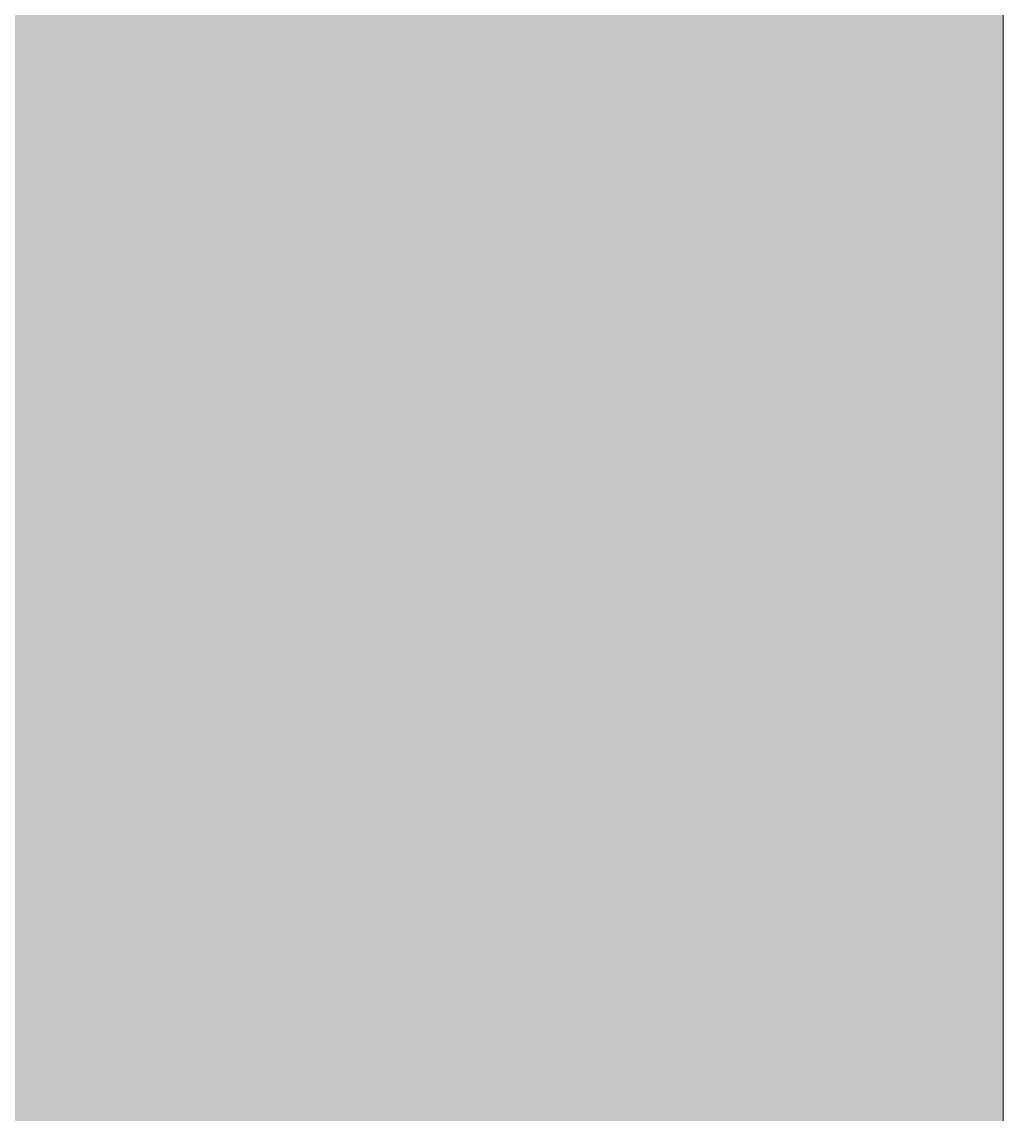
# Model space of a CAD drawing. Header units: metres. Extents: x 349122 to 349453, y 9281252 to 9281971.
# Drawn here: x 349264.8477 to 349265.0236, y 9281653.7161 to 9281653.9119 of the extents above; entities that cross this region are included whole.
import ezdxf

# ---------------------------------------------------------------- set-up
doc = ezdxf.new("R2010")
doc.units = ezdxf.units.M
doc.header["$LTSCALE"] = 0.25
doc.layers.add('ISO-3D', color=7, linetype='CONTINUOUS', lineweight=13)
doc.layers.add('ISO-3D-ARISTAS', color=250, linetype='CONTINUOUS', lineweight=13)

msp = doc.modelspace()

# ---------------------------------------------------------------- linework, layer by layer
at = {"layer": 'ISO-3D', "true_color": 0x8e8d88}
for points in [[(349264.99778, 9281653.91673), (349264.98486, 9281653.90927), (349264.99778, 9281653.93137), (349264.98486, 9281653.9239)], [(349265.02364, 9281653.91702), (349265.01071, 9281653.90956), (349265.02364, 9281653.93166), (349265.01071, 9281653.9242)], [(349264.86851, 9281653.91527), (349264.85559, 9281653.9078), (349264.86851, 9281653.9299), (349264.85559, 9281653.92244)], [(349264.89437, 9281653.91556), (349264.88144, 9281653.9081), (349264.89437, 9281653.9302), (349264.88144, 9281653.92273)], [(349264.92022, 9281653.91585), (349264.9073, 9281653.90839), (349264.92022, 9281653.93049), (349264.9073, 9281653.92302)], [(349264.94608, 9281653.91615), (349264.93315, 9281653.90868), (349264.94608, 9281653.93078), (349264.93315, 9281653.92332)], [(349264.97193, 9281653.91644), (349264.959, 9281653.90898), (349264.97193, 9281653.93107), (349264.959, 9281653.92361)], [(349264.959, 9281653.90898), (349264.94608, 9281653.90151), (349264.959, 9281653.92361), (349264.94608, 9281653.91615)], [(349264.98486, 9281653.90927), (349264.97193, 9281653.9018), (349264.98486, 9281653.9239), (349264.97193, 9281653.91644)], [(349265.01071, 9281653.90956), (349264.99778, 9281653.9021), (349265.01071, 9281653.9242), (349264.99778, 9281653.91673)], [(349264.85559, 9281653.9078), (349264.84266, 9281653.90034), (349264.85559, 9281653.92244), (349264.84266, 9281653.91498)], [(349264.88144, 9281653.9081), (349264.86851, 9281653.90063), (349264.88144, 9281653.92273), (349264.86851, 9281653.91527)], [(349264.9073, 9281653.90839), (349264.89437, 9281653.90093), (349264.9073, 9281653.92302), (349264.89437, 9281653.91556)], [(349264.93315, 9281653.90868), (349264.92022, 9281653.90122), (349264.93315, 9281653.92332), (349264.92022, 9281653.91585)], [(349264.92022, 9281653.90122), (349264.9073, 9281653.89376), (349264.92022, 9281653.91585), (349264.9073, 9281653.90839)], [(349264.94608, 9281653.90151), (349264.93315, 9281653.89405), (349264.94608, 9281653.91615), (349264.93315, 9281653.90868)], [(349264.97193, 9281653.9018), (349264.959, 9281653.89434), (349264.97193, 9281653.91644), (349264.959, 9281653.90898)], [(349264.99778, 9281653.9021), (349264.98486, 9281653.89463), (349264.99778, 9281653.91673), (349264.98486, 9281653.90927)], [(349265.02364, 9281653.90239), (349265.01071, 9281653.89493), (349265.02364, 9281653.91702), (349265.01071, 9281653.90956)], [(349264.86851, 9281653.90063), (349264.85559, 9281653.89317), (349264.86851, 9281653.91527), (349264.85559, 9281653.9078)], [(349264.89437, 9281653.90093), (349264.88144, 9281653.89346), (349264.89437, 9281653.91556), (349264.88144, 9281653.9081)], [(349264.85559, 9281653.89317), (349264.84266, 9281653.88571), (349264.85559, 9281653.9078), (349264.84266, 9281653.90034)], [(349264.88144, 9281653.89346), (349264.86851, 9281653.886), (349264.88144, 9281653.9081), (349264.86851, 9281653.90063)], [(349264.9073, 9281653.89376), (349264.89437, 9281653.88629), (349264.9073, 9281653.90839), (349264.89437, 9281653.90093)], [(349264.93315, 9281653.89405), (349264.92022, 9281653.88659), (349264.93315, 9281653.90868), (349264.92022, 9281653.90122)], [(349264.959, 9281653.89434), (349264.94608, 9281653.88688), (349264.959, 9281653.90898), (349264.94608, 9281653.90151)], [(349264.98486, 9281653.89463), (349264.97193, 9281653.88717), (349264.98486, 9281653.90927), (349264.97193, 9281653.9018)], [(349265.01071, 9281653.89493), (349264.99778, 9281653.88746), (349265.01071, 9281653.90956), (349264.99778, 9281653.9021)], [(349264.99778, 9281653.88746), (349264.98486, 9281653.88), (349264.99778, 9281653.9021), (349264.98486, 9281653.89463)], [(349265.02364, 9281653.88776), (349265.01071, 9281653.88029), (349265.02364, 9281653.90239), (349265.01071, 9281653.89493)], [(349264.86851, 9281653.886), (349264.85559, 9281653.87854), (349264.86851, 9281653.90063), (349264.85559, 9281653.89317)], [(349264.89437, 9281653.88629), (349264.88144, 9281653.87883), (349264.89437, 9281653.90093), (349264.88144, 9281653.89346)], [(349264.92022, 9281653.88659), (349264.9073, 9281653.87912), (349264.92022, 9281653.90122), (349264.9073, 9281653.89376)], [(349264.94608, 9281653.88688), (349264.93315, 9281653.87941), (349264.94608, 9281653.90151), (349264.93315, 9281653.89405)], [(349264.97193, 9281653.88717), (349264.959, 9281653.87971), (349264.97193, 9281653.9018), (349264.959, 9281653.89434)], [(349264.959, 9281653.87971), (349264.94608, 9281653.87224), (349264.959, 9281653.89434), (349264.94608, 9281653.88688)], [(349264.98486, 9281653.88), (349264.97193, 9281653.87254), (349264.98486, 9281653.89463), (349264.97193, 9281653.88717)], [(349265.01071, 9281653.88029), (349264.99778, 9281653.87283), (349265.01071, 9281653.89493), (349264.99778, 9281653.88746)], [(349264.85559, 9281653.87854), (349264.84266, 9281653.87107), (349264.85559, 9281653.89317), (349264.84266, 9281653.88571)], [(349264.88144, 9281653.87883), (349264.86851, 9281653.87137), (349264.88144, 9281653.89346), (349264.86851, 9281653.886)], [(349264.9073, 9281653.87912), (349264.89437, 9281653.87166), (349264.9073, 9281653.89376), (349264.89437, 9281653.88629)], [(349264.93315, 9281653.87941), (349264.92022, 9281653.87195), (349264.93315, 9281653.89405), (349264.92022, 9281653.88659)], [(349264.89437, 9281653.87166), (349264.88144, 9281653.8642), (349264.89437, 9281653.88629), (349264.88144, 9281653.87883)], [(349264.92022, 9281653.87195), (349264.9073, 9281653.86449), (349264.92022, 9281653.88659), (349264.9073, 9281653.87912)], [(349264.94608, 9281653.87224), (349264.93315, 9281653.86478), (349264.94608, 9281653.88688), (349264.93315, 9281653.87941)], [(349264.97193, 9281653.87254), (349264.959, 9281653.86507), (349264.97193, 9281653.88717), (349264.959, 9281653.87971)], [(349264.99778, 9281653.87283), (349264.98486, 9281653.86537), (349264.99778, 9281653.88746), (349264.98486, 9281653.88)], [(349265.02364, 9281653.87312), (349265.01071, 9281653.86566), (349265.02364, 9281653.88776), (349265.01071, 9281653.88029)], [(349264.86851, 9281653.87137), (349264.85559, 9281653.8639), (349264.86851, 9281653.886), (349264.85559, 9281653.87854)], [(349264.85559, 9281653.8639), (349264.84266, 9281653.85644), (349264.85559, 9281653.87854), (349264.84266, 9281653.87107)], [(349264.88144, 9281653.8642), (349264.86851, 9281653.85673), (349264.88144, 9281653.87883), (349264.86851, 9281653.87137)], [(349264.9073, 9281653.86449), (349264.89437, 9281653.85702), (349264.9073, 9281653.87912), (349264.89437, 9281653.87166)], [(349264.93315, 9281653.86478), (349264.92022, 9281653.85732), (349264.93315, 9281653.87941), (349264.92022, 9281653.87195)], [(349264.959, 9281653.86507), (349264.94608, 9281653.85761), (349264.959, 9281653.87971), (349264.94608, 9281653.87224)], [(349264.98486, 9281653.86537), (349264.97193, 9281653.8579), (349264.98486, 9281653.88), (349264.97193, 9281653.87254)], [(349265.01071, 9281653.86566), (349264.99778, 9281653.8582), (349265.01071, 9281653.88029), (349264.99778, 9281653.87283)], [(349264.99778, 9281653.8582), (349264.98486, 9281653.85073), (349264.99778, 9281653.87283), (349264.98486, 9281653.86537)], [(349265.02364, 9281653.85849), (349265.01071, 9281653.85102), (349265.02364, 9281653.87312), (349265.01071, 9281653.86566)], [(349264.86851, 9281653.85673), (349264.85559, 9281653.84927), (349264.86851, 9281653.87137), (349264.85559, 9281653.8639)], [(349264.89437, 9281653.85702), (349264.88144, 9281653.84956), (349264.89437, 9281653.87166), (349264.88144, 9281653.8642)], [(349264.92022, 9281653.85732), (349264.9073, 9281653.84985), (349264.92022, 9281653.87195), (349264.9073, 9281653.86449)], [(349264.94608, 9281653.85761), (349264.93315, 9281653.85015), (349264.94608, 9281653.87224), (349264.93315, 9281653.86478)], [(349264.97193, 9281653.8579), (349264.959, 9281653.85044), (349264.97193, 9281653.87254), (349264.959, 9281653.86507)], [(349264.93315, 9281653.85015), (349264.92022, 9281653.84268), (349264.93315, 9281653.86478), (349264.92022, 9281653.85732)], [(349264.959, 9281653.85044), (349264.94608, 9281653.84298), (349264.959, 9281653.86507), (349264.94608, 9281653.85761)], [(349264.98486, 9281653.85073), (349264.97193, 9281653.84327), (349264.98486, 9281653.86537), (349264.97193, 9281653.8579)], [(349265.01071, 9281653.85102), (349264.99778, 9281653.84356), (349265.01071, 9281653.86566), (349264.99778, 9281653.8582)], [(349264.85559, 9281653.84927), (349264.84266, 9281653.8418), (349264.85559, 9281653.8639), (349264.84266, 9281653.85644)], [(349264.88144, 9281653.84956), (349264.86851, 9281653.8421), (349264.88144, 9281653.8642), (349264.86851, 9281653.85673)], [(349264.9073, 9281653.84985), (349264.89437, 9281653.84239), (349264.9073, 9281653.86449), (349264.89437, 9281653.85702)], [(349264.89437, 9281653.84239), (349264.88144, 9281653.83493), (349264.89437, 9281653.85702), (349264.88144, 9281653.84956)], [(349264.92022, 9281653.84268), (349264.9073, 9281653.83522), (349264.92022, 9281653.85732), (349264.9073, 9281653.84985)], [(349264.94608, 9281653.84298), (349264.93315, 9281653.83551), (349264.94608, 9281653.85761), (349264.93315, 9281653.85015)], [(349264.97193, 9281653.84327), (349264.959, 9281653.8358), (349264.97193, 9281653.8579), (349264.959, 9281653.85044)], [(349264.99778, 9281653.84356), (349264.98486, 9281653.8361), (349264.99778, 9281653.8582), (349264.98486, 9281653.85073)], [(349265.02364, 9281653.84385), (349265.01071, 9281653.83639), (349265.02364, 9281653.85849), (349265.01071, 9281653.85102)], [(349264.86851, 9281653.8421), (349264.85559, 9281653.83463), (349264.86851, 9281653.85673), (349264.85559, 9281653.84927)], [(349265.01071, 9281653.83639), (349264.99778, 9281653.82893), (349265.01071, 9281653.85102), (349264.99778, 9281653.84356)], [(349264.85559, 9281653.83463), (349264.84266, 9281653.82717), (349264.85559, 9281653.84927), (349264.84266, 9281653.8418)], [(349264.88144, 9281653.83493), (349264.86851, 9281653.82746), (349264.88144, 9281653.84956), (349264.86851, 9281653.8421)], [(349264.9073, 9281653.83522), (349264.89437, 9281653.82776), (349264.9073, 9281653.84985), (349264.89437, 9281653.84239)], [(349264.93315, 9281653.83551), (349264.92022, 9281653.82805), (349264.93315, 9281653.85015), (349264.92022, 9281653.84268)], [(349264.959, 9281653.8358), (349264.94608, 9281653.82834), (349264.959, 9281653.85044), (349264.94608, 9281653.84298)], [(349264.98486, 9281653.8361), (349264.97193, 9281653.82863), (349264.98486, 9281653.85073), (349264.97193, 9281653.84327)], [(349264.97193, 9281653.82863), (349264.959, 9281653.82117), (349264.97193, 9281653.84327), (349264.959, 9281653.8358)], [(349264.99778, 9281653.82893), (349264.98486, 9281653.82146), (349264.99778, 9281653.84356), (349264.98486, 9281653.8361)], [(349265.02364, 9281653.82922), (349265.01071, 9281653.82176), (349265.02364, 9281653.84385), (349265.01071, 9281653.83639)], [(349264.86851, 9281653.82746), (349264.85559, 9281653.82), (349264.86851, 9281653.8421), (349264.85559, 9281653.83463)], [(349264.89437, 9281653.82776), (349264.88144, 9281653.82029), (349264.89437, 9281653.84239), (349264.88144, 9281653.83493)], [(349264.92022, 9281653.82805), (349264.9073, 9281653.82059), (349264.92022, 9281653.84268), (349264.9073, 9281653.83522)], [(349264.94608, 9281653.82834), (349264.93315, 9281653.82088), (349264.94608, 9281653.84298), (349264.93315, 9281653.83551)], [(349264.93315, 9281653.82088), (349264.92022, 9281653.81341), (349264.93315, 9281653.83551), (349264.92022, 9281653.82805)], [(349264.959, 9281653.82117), (349264.94608, 9281653.81371), (349264.959, 9281653.8358), (349264.94608, 9281653.82834)], [(349264.98486, 9281653.82146), (349264.97193, 9281653.814), (349264.98486, 9281653.8361), (349264.97193, 9281653.82863)], [(349265.01071, 9281653.82176), (349264.99778, 9281653.81429), (349265.01071, 9281653.83639), (349264.99778, 9281653.82893)], [(349264.85559, 9281653.82), (349264.84266, 9281653.81254), (349264.85559, 9281653.83463), (349264.84266, 9281653.82717)], [(349264.88144, 9281653.82029), (349264.86851, 9281653.81283), (349264.88144, 9281653.83493), (349264.86851, 9281653.82746)], [(349264.9073, 9281653.82059), (349264.89437, 9281653.81312), (349264.9073, 9281653.83522), (349264.89437, 9281653.82776)], [(349264.89437, 9281653.81312), (349264.88144, 9281653.80566), (349264.89437, 9281653.82776), (349264.88144, 9281653.82029)], [(349264.92022, 9281653.81341), (349264.9073, 9281653.80595), (349264.92022, 9281653.82805), (349264.9073, 9281653.82059)], [(349264.94608, 9281653.81371), (349264.93315, 9281653.80624), (349264.94608, 9281653.82834), (349264.93315, 9281653.82088)], [(349264.97193, 9281653.814), (349264.959, 9281653.80654), (349264.97193, 9281653.82863), (349264.959, 9281653.82117)], [(349264.99778, 9281653.81429), (349264.98486, 9281653.80683), (349264.99778, 9281653.82893), (349264.98486, 9281653.82146)], [(349265.02364, 9281653.81459), (349265.01071, 9281653.80712), (349265.02364, 9281653.82922), (349265.01071, 9281653.82176)], [(349264.86851, 9281653.81283), (349264.85559, 9281653.80537), (349264.86851, 9281653.82746), (349264.85559, 9281653.82)], [(349265.01071, 9281653.80712), (349264.99778, 9281653.79966), (349265.01071, 9281653.82176), (349264.99778, 9281653.81429)], [(349264.85559, 9281653.80537), (349264.84266, 9281653.7979), (349264.85559, 9281653.82), (349264.84266, 9281653.81254)], [(349264.88144, 9281653.80566), (349264.86851, 9281653.7982), (349264.88144, 9281653.82029), (349264.86851, 9281653.81283)], [(349264.9073, 9281653.80595), (349264.89437, 9281653.79849), (349264.9073, 9281653.82059), (349264.89437, 9281653.81312)], [(349264.93315, 9281653.80624), (349264.92022, 9281653.79878), (349264.93315, 9281653.82088), (349264.92022, 9281653.81341)], [(349264.959, 9281653.80654), (349264.94608, 9281653.79907), (349264.959, 9281653.82117), (349264.94608, 9281653.81371)], [(349264.98486, 9281653.80683), (349264.97193, 9281653.79937), (349264.98486, 9281653.82146), (349264.97193, 9281653.814)], [(349264.97193, 9281653.79937), (349264.959, 9281653.7919), (349264.97193, 9281653.814), (349264.959, 9281653.80654)], [(349264.99778, 9281653.79966), (349264.98486, 9281653.7922), (349264.99778, 9281653.81429), (349264.98486, 9281653.80683)], [(349265.02364, 9281653.79995), (349265.01071, 9281653.79249), (349265.02364, 9281653.81459), (349265.01071, 9281653.80712)], [(349264.86851, 9281653.7982), (349264.85559, 9281653.79073), (349264.86851, 9281653.81283), (349264.85559, 9281653.80537)], [(349264.89437, 9281653.79849), (349264.88144, 9281653.79102), (349264.89437, 9281653.81312), (349264.88144, 9281653.80566)], [(349264.92022, 9281653.79878), (349264.9073, 9281653.79132), (349264.92022, 9281653.81341), (349264.9073, 9281653.80595)], [(349264.94608, 9281653.79907), (349264.93315, 9281653.79161), (349264.94608, 9281653.81371), (349264.93315, 9281653.80624)], [(349264.93315, 9281653.79161), (349264.92022, 9281653.78415), (349264.93315, 9281653.80624), (349264.92022, 9281653.79878)], [(349264.959, 9281653.7919), (349264.94608, 9281653.78444), (349264.959, 9281653.80654), (349264.94608, 9281653.79907)], [(349264.98486, 9281653.7922), (349264.97193, 9281653.78473), (349264.98486, 9281653.80683), (349264.97193, 9281653.79937)], [(349265.01071, 9281653.79249), (349264.99778, 9281653.78502), (349265.01071, 9281653.80712), (349264.99778, 9281653.79966)], [(349264.85559, 9281653.79073), (349264.84266, 9281653.78327), (349264.85559, 9281653.80537), (349264.84266, 9281653.7979)], [(349264.88144, 9281653.79102), (349264.86851, 9281653.78356), (349264.88144, 9281653.80566), (349264.86851, 9281653.7982)], [(349264.9073, 9281653.79132), (349264.89437, 9281653.78385), (349264.9073, 9281653.80595), (349264.89437, 9281653.79849)], [(349264.86851, 9281653.78356), (349264.85559, 9281653.7761), (349264.86851, 9281653.7982), (349264.85559, 9281653.79073)], [(349264.89437, 9281653.78385), (349264.88144, 9281653.77639), (349264.89437, 9281653.79849), (349264.88144, 9281653.79102)], [(349264.92022, 9281653.78415), (349264.9073, 9281653.77668), (349264.92022, 9281653.79878), (349264.9073, 9281653.79132)], [(349264.94608, 9281653.78444), (349264.93315, 9281653.77698), (349264.94608, 9281653.79907), (349264.93315, 9281653.79161)], [(349264.97193, 9281653.78473), (349264.959, 9281653.77727), (349264.97193, 9281653.79937), (349264.959, 9281653.7919)], [(349264.99778, 9281653.78502), (349264.98486, 9281653.77756), (349264.99778, 9281653.79966), (349264.98486, 9281653.7922)], [(349265.02364, 9281653.78532), (349265.01071, 9281653.77785), (349265.02364, 9281653.79995), (349265.01071, 9281653.79249)], [(349265.01071, 9281653.77785), (349264.99778, 9281653.77039), (349265.01071, 9281653.79249), (349264.99778, 9281653.78502)], [(349264.85559, 9281653.7761), (349264.84266, 9281653.76863), (349264.85559, 9281653.79073), (349264.84266, 9281653.78327)], [(349264.88144, 9281653.77639), (349264.86851, 9281653.76893), (349264.88144, 9281653.79102), (349264.86851, 9281653.78356)], [(349264.9073, 9281653.77668), (349264.89437, 9281653.76922), (349264.9073, 9281653.79132), (349264.89437, 9281653.78385)], [(349264.93315, 9281653.77698), (349264.92022, 9281653.76951), (349264.93315, 9281653.79161), (349264.92022, 9281653.78415)], [(349264.959, 9281653.77727), (349264.94608, 9281653.7698), (349264.959, 9281653.7919), (349264.94608, 9281653.78444)], [(349264.98486, 9281653.77756), (349264.97193, 9281653.7701), (349264.98486, 9281653.7922), (349264.97193, 9281653.78473)], [(349264.97193, 9281653.7701), (349264.959, 9281653.76263), (349264.97193, 9281653.78473), (349264.959, 9281653.77727)], [(349264.99778, 9281653.77039), (349264.98486, 9281653.76293), (349264.99778, 9281653.78502), (349264.98486, 9281653.77756)], [(349265.02364, 9281653.77068), (349265.01071, 9281653.76322), (349265.02364, 9281653.78532), (349265.01071, 9281653.77785)], [(349264.86851, 9281653.76893), (349264.85559, 9281653.76146), (349264.86851, 9281653.78356), (349264.85559, 9281653.7761)], [(349264.89437, 9281653.76922), (349264.88144, 9281653.76176), (349264.89437, 9281653.78385), (349264.88144, 9281653.77639)], [(349264.92022, 9281653.76951), (349264.9073, 9281653.76205), (349264.92022, 9281653.78415), (349264.9073, 9281653.77668)], [(349264.94608, 9281653.7698), (349264.93315, 9281653.76234), (349264.94608, 9281653.78444), (349264.93315, 9281653.77698)], [(349264.9073, 9281653.76205), (349264.89437, 9281653.75459), (349264.9073, 9281653.77668), (349264.89437, 9281653.76922)], [(349264.93315, 9281653.76234), (349264.92022, 9281653.75488), (349264.93315, 9281653.77698), (349264.92022, 9281653.76951)], [(349264.959, 9281653.76263), (349264.94608, 9281653.75517), (349264.959, 9281653.77727), (349264.94608, 9281653.7698)], [(349264.98486, 9281653.76293), (349264.97193, 9281653.75546), (349264.98486, 9281653.77756), (349264.97193, 9281653.7701)], [(349265.01071, 9281653.76322), (349264.99778, 9281653.75576), (349265.01071, 9281653.77785), (349264.99778, 9281653.77039)], [(349264.85559, 9281653.76146), (349264.84266, 9281653.754), (349264.85559, 9281653.7761), (349264.84266, 9281653.76863)], [(349264.88144, 9281653.76176), (349264.86851, 9281653.75429), (349264.88144, 9281653.77639), (349264.86851, 9281653.76893)], [(349264.86851, 9281653.75429), (349264.85559, 9281653.74683), (349264.86851, 9281653.76893), (349264.85559, 9281653.76146)], [(349264.89437, 9281653.75459), (349264.88144, 9281653.74712), (349264.89437, 9281653.76922), (349264.88144, 9281653.76176)], [(349264.92022, 9281653.75488), (349264.9073, 9281653.74741), (349264.92022, 9281653.76951), (349264.9073, 9281653.76205)], [(349264.94608, 9281653.75517), (349264.93315, 9281653.74771), (349264.94608, 9281653.7698), (349264.93315, 9281653.76234)], [(349264.97193, 9281653.75546), (349264.959, 9281653.748), (349264.97193, 9281653.7701), (349264.959, 9281653.76263)], [(349264.99778, 9281653.75576), (349264.98486, 9281653.74829), (349264.99778, 9281653.77039), (349264.98486, 9281653.76293)], [(349265.02364, 9281653.75605), (349265.01071, 9281653.74859), (349265.02364, 9281653.77068), (349265.01071, 9281653.76322)], [(349264.98486, 9281653.74829), (349264.97193, 9281653.74083), (349264.98486, 9281653.76293), (349264.97193, 9281653.75546)], [(349265.01071, 9281653.74859), (349264.99778, 9281653.74112), (349265.01071, 9281653.76322), (349264.99778, 9281653.75576)], [(349264.85559, 9281653.74683), (349264.84266, 9281653.73937), (349264.85559, 9281653.76146), (349264.84266, 9281653.754)], [(349264.88144, 9281653.74712), (349264.86851, 9281653.73966), (349264.88144, 9281653.76176), (349264.86851, 9281653.75429)], [(349264.9073, 9281653.74741), (349264.89437, 9281653.73995), (349264.9073, 9281653.76205), (349264.89437, 9281653.75459)], [(349264.93315, 9281653.74771), (349264.92022, 9281653.74024), (349264.93315, 9281653.76234), (349264.92022, 9281653.75488)], [(349264.959, 9281653.748), (349264.94608, 9281653.74054), (349264.959, 9281653.76263), (349264.94608, 9281653.75517)], [(349264.94608, 9281653.74054), (349264.93315, 9281653.73307), (349264.94608, 9281653.75517), (349264.93315, 9281653.74771)], [(349264.97193, 9281653.74083), (349264.959, 9281653.73337), (349264.97193, 9281653.75546), (349264.959, 9281653.748)], [(349264.99778, 9281653.74112), (349264.98486, 9281653.73366), (349264.99778, 9281653.75576), (349264.98486, 9281653.74829)], [(349265.02364, 9281653.74141), (349265.01071, 9281653.73395), (349265.02364, 9281653.75605), (349265.01071, 9281653.74859)], [(349264.86851, 9281653.73966), (349264.85559, 9281653.7322), (349264.86851, 9281653.75429), (349264.85559, 9281653.74683)], [(349264.89437, 9281653.73995), (349264.88144, 9281653.73249), (349264.89437, 9281653.75459), (349264.88144, 9281653.74712)], [(349264.92022, 9281653.74024), (349264.9073, 9281653.73278), (349264.92022, 9281653.75488), (349264.9073, 9281653.74741)], [(349264.9073, 9281653.73278), (349264.89437, 9281653.72532), (349264.9073, 9281653.74741), (349264.89437, 9281653.73995)], [(349264.93315, 9281653.73307), (349264.92022, 9281653.72561), (349264.93315, 9281653.74771), (349264.92022, 9281653.74024)], [(349264.959, 9281653.73337), (349264.94608, 9281653.7259), (349264.959, 9281653.748), (349264.94608, 9281653.74054)], [(349264.98486, 9281653.73366), (349264.97193, 9281653.7262), (349264.98486, 9281653.74829), (349264.97193, 9281653.74083)], [(349265.01071, 9281653.73395), (349264.99778, 9281653.72649), (349265.01071, 9281653.74859), (349264.99778, 9281653.74112)], [(349264.85559, 9281653.7322), (349264.84266, 9281653.72473), (349264.85559, 9281653.74683), (349264.84266, 9281653.73937)], [(349264.88144, 9281653.73249), (349264.86851, 9281653.72502), (349264.88144, 9281653.74712), (349264.86851, 9281653.73966)], [(349265.02364, 9281653.72678), (349265.01071, 9281653.71932), (349265.02364, 9281653.74141), (349265.01071, 9281653.73395)], [(349264.86851, 9281653.72502), (349264.85559, 9281653.71756), (349264.86851, 9281653.73966), (349264.85559, 9281653.7322)], [(349264.89437, 9281653.72532), (349264.88144, 9281653.71785), (349264.89437, 9281653.73995), (349264.88144, 9281653.73249)], [(349264.92022, 9281653.72561), (349264.9073, 9281653.71815), (349264.92022, 9281653.74024), (349264.9073, 9281653.73278)], [(349264.94608, 9281653.7259), (349264.93315, 9281653.71844), (349264.94608, 9281653.74054), (349264.93315, 9281653.73307)], [(349264.97193, 9281653.7262), (349264.959, 9281653.71873), (349264.97193, 9281653.74083), (349264.959, 9281653.73337)], [(349264.99778, 9281653.72649), (349264.98486, 9281653.71902), (349264.99778, 9281653.74112), (349264.98486, 9281653.73366)], [(349264.98486, 9281653.71902), (349264.97193, 9281653.71156), (349264.98486, 9281653.73366), (349264.97193, 9281653.7262)], [(349265.01071, 9281653.71932), (349264.99778, 9281653.71185), (349265.01071, 9281653.73395), (349264.99778, 9281653.72649)], [(349264.85559, 9281653.71756), (349264.84266, 9281653.7101), (349264.85559, 9281653.7322), (349264.84266, 9281653.72473)], [(349264.88144, 9281653.71785), (349264.86851, 9281653.71039), (349264.88144, 9281653.73249), (349264.86851, 9281653.72502)], [(349264.9073, 9281653.71815), (349264.89437, 9281653.71068), (349264.9073, 9281653.73278), (349264.89437, 9281653.72532)], [(349264.93315, 9281653.71844), (349264.92022, 9281653.71098), (349264.93315, 9281653.73307), (349264.92022, 9281653.72561)], [(349264.959, 9281653.71873), (349264.94608, 9281653.71127), (349264.959, 9281653.73337), (349264.94608, 9281653.7259)], [(349264.94608, 9281653.71127), (349264.93315, 9281653.7038), (349264.94608, 9281653.7259), (349264.93315, 9281653.71844)], [(349264.97193, 9281653.71156), (349264.959, 9281653.7041), (349264.97193, 9281653.7262), (349264.959, 9281653.71873)], [(349264.99778, 9281653.71185), (349264.98486, 9281653.70439), (349264.99778, 9281653.72649), (349264.98486, 9281653.71902)], [(349265.02364, 9281653.71215), (349265.01071, 9281653.70468), (349265.02364, 9281653.72678), (349265.01071, 9281653.71932)], [(349264.86851, 9281653.71039), (349264.85559, 9281653.70293), (349264.86851, 9281653.72502), (349264.85559, 9281653.71756)], [(349264.89437, 9281653.71068), (349264.88144, 9281653.70322), (349264.89437, 9281653.72532), (349264.88144, 9281653.71785)], [(349264.92022, 9281653.71098), (349264.9073, 9281653.70351), (349264.92022, 9281653.72561), (349264.9073, 9281653.71815)], [(349264.9073, 9281653.70351), (349264.89437, 9281653.69605), (349264.9073, 9281653.71815), (349264.89437, 9281653.71068)], [(349264.93315, 9281653.7038), (349264.92022, 9281653.69634), (349264.93315, 9281653.71844), (349264.92022, 9281653.71098)], [(349264.959, 9281653.7041), (349264.94608, 9281653.69663), (349264.959, 9281653.71873), (349264.94608, 9281653.71127)], [(349264.98486, 9281653.70439), (349264.97193, 9281653.69693), (349264.98486, 9281653.71902), (349264.97193, 9281653.71156)], [(349265.01071, 9281653.70468), (349264.99778, 9281653.69722), (349265.01071, 9281653.71932), (349264.99778, 9281653.71185)], [(349264.85559, 9281653.70293), (349264.84266, 9281653.69546), (349264.85559, 9281653.71756), (349264.84266, 9281653.7101)], [(349264.88144, 9281653.70322), (349264.86851, 9281653.69576), (349264.88144, 9281653.71785), (349264.86851, 9281653.71039)]]:
    msp.add_solid(points, dxfattribs=at)
at = {"layer": 'ISO-3D', "true_color": 0x9e9d98}
for points in [[(349264.99889, 9281653.91668), (349265.01127, 9281653.90953), (349264.99889, 9281653.93131), (349265.01127, 9281653.92417)], [(349264.87518, 9281653.91493), (349264.88755, 9281653.90779), (349264.87518, 9281653.92957), (349264.88755, 9281653.92243)], [(349264.89992, 9281653.91528), (349264.91229, 9281653.90814), (349264.89992, 9281653.92992), (349264.91229, 9281653.92277)], [(349264.92466, 9281653.91563), (349264.93704, 9281653.90849), (349264.92466, 9281653.93026), (349264.93704, 9281653.92312)], [(349264.94941, 9281653.91598), (349264.96178, 9281653.90884), (349264.94941, 9281653.93061), (349264.96178, 9281653.92347)], [(349264.97415, 9281653.91633), (349264.98652, 9281653.90918), (349264.97415, 9281653.93096), (349264.98652, 9281653.92382)], [(349264.85043, 9281653.91459), (349264.8628, 9281653.90744), (349264.85043, 9281653.92922), (349264.8628, 9281653.92208)], [(349264.96178, 9281653.90884), (349264.97415, 9281653.90169), (349264.96178, 9281653.92347), (349264.97415, 9281653.91633)], [(349264.98652, 9281653.90918), (349264.99889, 9281653.90204), (349264.98652, 9281653.92382), (349264.99889, 9281653.91668)], [(349265.01127, 9281653.90953), (349265.02364, 9281653.90239), (349265.01127, 9281653.92417), (349265.02364, 9281653.91702)], [(349264.8628, 9281653.90744), (349264.87518, 9281653.9003), (349264.8628, 9281653.92208), (349264.87518, 9281653.91493)], [(349264.88755, 9281653.90779), (349264.89992, 9281653.90065), (349264.88755, 9281653.92243), (349264.89992, 9281653.91528)], [(349264.91229, 9281653.90814), (349264.92466, 9281653.901), (349264.91229, 9281653.92277), (349264.92466, 9281653.91563)], [(349264.93704, 9281653.90849), (349264.94941, 9281653.90134), (349264.93704, 9281653.92312), (349264.94941, 9281653.91598)], [(349264.84177, 9281653.90495), (349264.85043, 9281653.89995), (349264.84177, 9281653.91959), (349264.85043, 9281653.91459)], [(349264.92466, 9281653.901), (349264.93704, 9281653.89385), (349264.92466, 9281653.91563), (349264.93704, 9281653.90849)], [(349264.94941, 9281653.90134), (349264.96178, 9281653.8942), (349264.94941, 9281653.91598), (349264.96178, 9281653.90884)], [(349264.97415, 9281653.90169), (349264.98652, 9281653.89455), (349264.97415, 9281653.91633), (349264.98652, 9281653.90918)], [(349264.99889, 9281653.90204), (349265.01127, 9281653.8949), (349264.99889, 9281653.91668), (349265.01127, 9281653.90953)], [(349264.85043, 9281653.89995), (349264.8628, 9281653.89281), (349264.85043, 9281653.91459), (349264.8628, 9281653.90744)], [(349264.87518, 9281653.9003), (349264.88755, 9281653.89316), (349264.87518, 9281653.91493), (349264.88755, 9281653.90779)], [(349264.89992, 9281653.90065), (349264.91229, 9281653.89351), (349264.89992, 9281653.91528), (349264.91229, 9281653.90814)], [(349264.91229, 9281653.89351), (349264.92466, 9281653.88636), (349264.91229, 9281653.90814), (349264.92466, 9281653.901)], [(349264.93704, 9281653.89385), (349264.94941, 9281653.88671), (349264.93704, 9281653.90849), (349264.94941, 9281653.90134)], [(349264.96178, 9281653.8942), (349264.97415, 9281653.88706), (349264.96178, 9281653.90884), (349264.97415, 9281653.90169)], [(349264.98652, 9281653.89455), (349264.99889, 9281653.88741), (349264.98652, 9281653.90918), (349264.99889, 9281653.90204)], [(349265.01127, 9281653.8949), (349265.02364, 9281653.88776), (349265.01127, 9281653.90953), (349265.02364, 9281653.90239)], [(349264.8628, 9281653.89281), (349264.87518, 9281653.88567), (349264.8628, 9281653.90744), (349264.87518, 9281653.9003)], [(349264.88755, 9281653.89316), (349264.89992, 9281653.88601), (349264.88755, 9281653.90779), (349264.89992, 9281653.90065)], [(349264.84177, 9281653.89032), (349264.85043, 9281653.88532), (349264.84177, 9281653.90495), (349264.85043, 9281653.89995)], [(349264.99889, 9281653.88741), (349265.01127, 9281653.88026), (349264.99889, 9281653.90204), (349265.01127, 9281653.8949)], [(349264.87518, 9281653.88567), (349264.88755, 9281653.87852), (349264.87518, 9281653.9003), (349264.88755, 9281653.89316)], [(349264.89992, 9281653.88601), (349264.91229, 9281653.87887), (349264.89992, 9281653.90065), (349264.91229, 9281653.89351)], [(349264.92466, 9281653.88636), (349264.93704, 9281653.87922), (349264.92466, 9281653.901), (349264.93704, 9281653.89385)], [(349264.94941, 9281653.88671), (349264.96178, 9281653.87957), (349264.94941, 9281653.90134), (349264.96178, 9281653.8942)], [(349264.97415, 9281653.88706), (349264.98652, 9281653.87992), (349264.97415, 9281653.90169), (349264.98652, 9281653.89455)], [(349264.85043, 9281653.88532), (349264.8628, 9281653.87817), (349264.85043, 9281653.89995), (349264.8628, 9281653.89281)], [(349264.96178, 9281653.87957), (349264.97415, 9281653.87243), (349264.96178, 9281653.8942), (349264.97415, 9281653.88706)], [(349264.98652, 9281653.87992), (349264.99889, 9281653.87277), (349264.98652, 9281653.89455), (349264.99889, 9281653.88741)], [(349265.01127, 9281653.88026), (349265.02364, 9281653.87312), (349265.01127, 9281653.8949), (349265.02364, 9281653.88776)], [(349264.8628, 9281653.87817), (349264.87518, 9281653.87103), (349264.8628, 9281653.89281), (349264.87518, 9281653.88567)], [(349264.88755, 9281653.87852), (349264.89992, 9281653.87138), (349264.88755, 9281653.89316), (349264.89992, 9281653.88601)], [(349264.91229, 9281653.87887), (349264.92466, 9281653.87173), (349264.91229, 9281653.89351), (349264.92466, 9281653.88636)], [(349264.93704, 9281653.87922), (349264.94941, 9281653.87208), (349264.93704, 9281653.89385), (349264.94941, 9281653.88671)], [(349264.84177, 9281653.87568), (349264.85043, 9281653.87068), (349264.84177, 9281653.89032), (349264.85043, 9281653.88532)], [(349264.92466, 9281653.87173), (349264.93704, 9281653.86459), (349264.92466, 9281653.88636), (349264.93704, 9281653.87922)], [(349264.94941, 9281653.87208), (349264.96178, 9281653.86493), (349264.94941, 9281653.88671), (349264.96178, 9281653.87957)], [(349264.97415, 9281653.87243), (349264.98652, 9281653.86528), (349264.97415, 9281653.88706), (349264.98652, 9281653.87992)], [(349264.99889, 9281653.87277), (349265.01127, 9281653.86563), (349264.99889, 9281653.88741), (349265.01127, 9281653.88026)], [(349264.85043, 9281653.87068), (349264.8628, 9281653.86354), (349264.85043, 9281653.88532), (349264.8628, 9281653.87817)], [(349264.87518, 9281653.87103), (349264.88755, 9281653.86389), (349264.87518, 9281653.88567), (349264.88755, 9281653.87852)], [(349264.89992, 9281653.87138), (349264.91229, 9281653.86424), (349264.89992, 9281653.88601), (349264.91229, 9281653.87887)], [(349264.88755, 9281653.86389), (349264.89992, 9281653.85675), (349264.88755, 9281653.87852), (349264.89992, 9281653.87138)], [(349264.91229, 9281653.86424), (349264.92466, 9281653.85709), (349264.91229, 9281653.87887), (349264.92466, 9281653.87173)], [(349264.93704, 9281653.86459), (349264.94941, 9281653.85744), (349264.93704, 9281653.87922), (349264.94941, 9281653.87208)], [(349264.96178, 9281653.86493), (349264.97415, 9281653.85779), (349264.96178, 9281653.87957), (349264.97415, 9281653.87243)], [(349264.98652, 9281653.86528), (349264.99889, 9281653.85814), (349264.98652, 9281653.87992), (349264.99889, 9281653.87277)], [(349265.01127, 9281653.86563), (349265.02364, 9281653.85849), (349265.01127, 9281653.88026), (349265.02364, 9281653.87312)], [(349264.8628, 9281653.86354), (349264.87518, 9281653.8564), (349264.8628, 9281653.87817), (349264.87518, 9281653.87103)], [(349264.84177, 9281653.86105), (349264.85043, 9281653.85605), (349264.84177, 9281653.87568), (349264.85043, 9281653.87068)], [(349264.99889, 9281653.85814), (349265.01127, 9281653.851), (349264.99889, 9281653.87277), (349265.01127, 9281653.86563)], [(349264.85043, 9281653.85605), (349264.8628, 9281653.84891), (349264.85043, 9281653.87068), (349264.8628, 9281653.86354)], [(349264.87518, 9281653.8564), (349264.88755, 9281653.84925), (349264.87518, 9281653.87103), (349264.88755, 9281653.86389)], [(349264.89992, 9281653.85675), (349264.91229, 9281653.8496), (349264.89992, 9281653.87138), (349264.91229, 9281653.86424)], [(349264.92466, 9281653.85709), (349264.93704, 9281653.84995), (349264.92466, 9281653.87173), (349264.93704, 9281653.86459)], [(349264.94941, 9281653.85744), (349264.96178, 9281653.8503), (349264.94941, 9281653.87208), (349264.96178, 9281653.86493)], [(349264.97415, 9281653.85779), (349264.98652, 9281653.85065), (349264.97415, 9281653.87243), (349264.98652, 9281653.86528)], [(349264.96178, 9281653.8503), (349264.97415, 9281653.84316), (349264.96178, 9281653.86493), (349264.97415, 9281653.85779)], [(349264.98652, 9281653.85065), (349264.99889, 9281653.84351), (349264.98652, 9281653.86528), (349264.99889, 9281653.85814)], [(349265.01127, 9281653.851), (349265.02364, 9281653.84385), (349265.01127, 9281653.86563), (349265.02364, 9281653.85849)], [(349264.8628, 9281653.84891), (349264.87518, 9281653.84176), (349264.8628, 9281653.86354), (349264.87518, 9281653.8564)], [(349264.88755, 9281653.84925), (349264.89992, 9281653.84211), (349264.88755, 9281653.86389), (349264.89992, 9281653.85675)], [(349264.91229, 9281653.8496), (349264.92466, 9281653.84246), (349264.91229, 9281653.86424), (349264.92466, 9281653.85709)], [(349264.93704, 9281653.84995), (349264.94941, 9281653.84281), (349264.93704, 9281653.86459), (349264.94941, 9281653.85744)], [(349264.84177, 9281653.84641), (349264.85043, 9281653.84141), (349264.84177, 9281653.86105), (349264.85043, 9281653.85605)], [(349264.92466, 9281653.84246), (349264.93704, 9281653.83532), (349264.92466, 9281653.85709), (349264.93704, 9281653.84995)], [(349264.94941, 9281653.84281), (349264.96178, 9281653.83567), (349264.94941, 9281653.85744), (349264.96178, 9281653.8503)], [(349264.97415, 9281653.84316), (349264.98652, 9281653.83601), (349264.97415, 9281653.85779), (349264.98652, 9281653.85065)], [(349264.99889, 9281653.84351), (349265.01127, 9281653.83636), (349264.99889, 9281653.85814), (349265.01127, 9281653.851)], [(349264.85043, 9281653.84141), (349264.8628, 9281653.83427), (349264.85043, 9281653.85605), (349264.8628, 9281653.84891)], [(349264.87518, 9281653.84176), (349264.88755, 9281653.83462), (349264.87518, 9281653.8564), (349264.88755, 9281653.84925)], [(349264.89992, 9281653.84211), (349264.91229, 9281653.83497), (349264.89992, 9281653.85675), (349264.91229, 9281653.8496)], [(349264.88755, 9281653.83462), (349264.89992, 9281653.82748), (349264.88755, 9281653.84925), (349264.89992, 9281653.84211)], [(349264.91229, 9281653.83497), (349264.92466, 9281653.82783), (349264.91229, 9281653.8496), (349264.92466, 9281653.84246)], [(349264.93704, 9281653.83532), (349264.94941, 9281653.82817), (349264.93704, 9281653.84995), (349264.94941, 9281653.84281)], [(349264.96178, 9281653.83567), (349264.97415, 9281653.82852), (349264.96178, 9281653.8503), (349264.97415, 9281653.84316)], [(349264.98652, 9281653.83601), (349264.99889, 9281653.82887), (349264.98652, 9281653.85065), (349264.99889, 9281653.84351)], [(349265.01127, 9281653.83636), (349265.02364, 9281653.82922), (349265.01127, 9281653.851), (349265.02364, 9281653.84385)], [(349264.8628, 9281653.83427), (349264.87518, 9281653.82713), (349264.8628, 9281653.84891), (349264.87518, 9281653.84176)], [(349264.84177, 9281653.83178), (349264.85043, 9281653.82678), (349264.84177, 9281653.84641), (349264.85043, 9281653.84141)], [(349264.99889, 9281653.82887), (349265.01127, 9281653.82173), (349264.99889, 9281653.84351), (349265.01127, 9281653.83636)], [(349264.85043, 9281653.82678), (349264.8628, 9281653.81964), (349264.85043, 9281653.84141), (349264.8628, 9281653.83427)], [(349264.87518, 9281653.82713), (349264.88755, 9281653.81999), (349264.87518, 9281653.84176), (349264.88755, 9281653.83462)], [(349264.89992, 9281653.82748), (349264.91229, 9281653.82033), (349264.89992, 9281653.84211), (349264.91229, 9281653.83497)], [(349264.92466, 9281653.82783), (349264.93704, 9281653.82068), (349264.92466, 9281653.84246), (349264.93704, 9281653.83532)], [(349264.94941, 9281653.82817), (349264.96178, 9281653.82103), (349264.94941, 9281653.84281), (349264.96178, 9281653.83567)], [(349264.97415, 9281653.82852), (349264.98652, 9281653.82138), (349264.97415, 9281653.84316), (349264.98652, 9281653.83601)], [(349264.96178, 9281653.82103), (349264.97415, 9281653.81389), (349264.96178, 9281653.83567), (349264.97415, 9281653.82852)], [(349264.98652, 9281653.82138), (349264.99889, 9281653.81424), (349264.98652, 9281653.83601), (349264.99889, 9281653.82887)], [(349265.01127, 9281653.82173), (349265.02364, 9281653.81459), (349265.01127, 9281653.83636), (349265.02364, 9281653.82922)], [(349264.8628, 9281653.81964), (349264.87518, 9281653.81249), (349264.8628, 9281653.83427), (349264.87518, 9281653.82713)], [(349264.88755, 9281653.81999), (349264.89992, 9281653.81284), (349264.88755, 9281653.83462), (349264.89992, 9281653.82748)], [(349264.91229, 9281653.82033), (349264.92466, 9281653.81319), (349264.91229, 9281653.83497), (349264.92466, 9281653.82783)], [(349264.93704, 9281653.82068), (349264.94941, 9281653.81354), (349264.93704, 9281653.83532), (349264.94941, 9281653.82817)], [(349264.84177, 9281653.81715), (349264.85043, 9281653.81215), (349264.84177, 9281653.83178), (349264.85043, 9281653.82678)], [(349264.92466, 9281653.81319), (349264.93704, 9281653.80605), (349264.92466, 9281653.82783), (349264.93704, 9281653.82068)], [(349264.94941, 9281653.81354), (349264.96178, 9281653.8064), (349264.94941, 9281653.82817), (349264.96178, 9281653.82103)], [(349264.97415, 9281653.81389), (349264.98652, 9281653.80675), (349264.97415, 9281653.82852), (349264.98652, 9281653.82138)], [(349264.99889, 9281653.81424), (349265.01127, 9281653.80709), (349264.99889, 9281653.82887), (349265.01127, 9281653.82173)], [(349264.85043, 9281653.81215), (349264.8628, 9281653.805), (349264.85043, 9281653.82678), (349264.8628, 9281653.81964)], [(349264.87518, 9281653.81249), (349264.88755, 9281653.80535), (349264.87518, 9281653.82713), (349264.88755, 9281653.81999)], [(349264.89992, 9281653.81284), (349264.91229, 9281653.8057), (349264.89992, 9281653.82748), (349264.91229, 9281653.82033)], [(349265.01127, 9281653.80709), (349265.02364, 9281653.79995), (349265.01127, 9281653.82173), (349265.02364, 9281653.81459)], [(349264.88755, 9281653.80535), (349264.89992, 9281653.79821), (349264.88755, 9281653.81999), (349264.89992, 9281653.81284)], [(349264.91229, 9281653.8057), (349264.92466, 9281653.79856), (349264.91229, 9281653.82033), (349264.92466, 9281653.81319)], [(349264.93704, 9281653.80605), (349264.94941, 9281653.79891), (349264.93704, 9281653.82068), (349264.94941, 9281653.81354)], [(349264.96178, 9281653.8064), (349264.97415, 9281653.79925), (349264.96178, 9281653.82103), (349264.97415, 9281653.81389)], [(349264.98652, 9281653.80675), (349264.99889, 9281653.7996), (349264.98652, 9281653.82138), (349264.99889, 9281653.81424)], [(349264.8628, 9281653.805), (349264.87518, 9281653.79786), (349264.8628, 9281653.81964), (349264.87518, 9281653.81249)], [(349264.84177, 9281653.80251), (349264.85043, 9281653.79751), (349264.84177, 9281653.81715), (349264.85043, 9281653.81215)], [(349264.97415, 9281653.79925), (349264.98652, 9281653.79211), (349264.97415, 9281653.81389), (349264.98652, 9281653.80675)], [(349264.99889, 9281653.7996), (349265.01127, 9281653.79246), (349264.99889, 9281653.81424), (349265.01127, 9281653.80709)], [(349264.85043, 9281653.79751), (349264.8628, 9281653.79037), (349264.85043, 9281653.81215), (349264.8628, 9281653.805)], [(349264.87518, 9281653.79786), (349264.88755, 9281653.79072), (349264.87518, 9281653.81249), (349264.88755, 9281653.80535)], [(349264.89992, 9281653.79821), (349264.91229, 9281653.79107), (349264.89992, 9281653.81284), (349264.91229, 9281653.8057)], [(349264.92466, 9281653.79856), (349264.93704, 9281653.79141), (349264.92466, 9281653.81319), (349264.93704, 9281653.80605)], [(349264.94941, 9281653.79891), (349264.96178, 9281653.79176), (349264.94941, 9281653.81354), (349264.96178, 9281653.8064)], [(349264.93704, 9281653.79141), (349264.94941, 9281653.78427), (349264.93704, 9281653.80605), (349264.94941, 9281653.79891)], [(349264.96178, 9281653.79176), (349264.97415, 9281653.78462), (349264.96178, 9281653.8064), (349264.97415, 9281653.79925)], [(349264.98652, 9281653.79211), (349264.99889, 9281653.78497), (349264.98652, 9281653.80675), (349264.99889, 9281653.7996)], [(349265.01127, 9281653.79246), (349265.02364, 9281653.78532), (349265.01127, 9281653.80709), (349265.02364, 9281653.79995)], [(349264.8628, 9281653.79037), (349264.87518, 9281653.78323), (349264.8628, 9281653.805), (349264.87518, 9281653.79786)], [(349264.88755, 9281653.79072), (349264.89992, 9281653.78357), (349264.88755, 9281653.80535), (349264.89992, 9281653.79821)], [(349264.91229, 9281653.79107), (349264.92466, 9281653.78392), (349264.91229, 9281653.8057), (349264.92466, 9281653.79856)], [(349264.84177, 9281653.78788), (349264.85043, 9281653.78288), (349264.84177, 9281653.80251), (349264.85043, 9281653.79751)], [(349264.89992, 9281653.78357), (349264.91229, 9281653.77643), (349264.89992, 9281653.79821), (349264.91229, 9281653.79107)], [(349264.92466, 9281653.78392), (349264.93704, 9281653.77678), (349264.92466, 9281653.79856), (349264.93704, 9281653.79141)], [(349264.94941, 9281653.78427), (349264.96178, 9281653.77713), (349264.94941, 9281653.79891), (349264.96178, 9281653.79176)], [(349264.97415, 9281653.78462), (349264.98652, 9281653.77748), (349264.97415, 9281653.79925), (349264.98652, 9281653.79211)], [(349264.99889, 9281653.78497), (349265.01127, 9281653.77783), (349264.99889, 9281653.7996), (349265.01127, 9281653.79246)], [(349264.85043, 9281653.78288), (349264.8628, 9281653.77574), (349264.85043, 9281653.79751), (349264.8628, 9281653.79037)], [(349264.87518, 9281653.78323), (349264.88755, 9281653.77608), (349264.87518, 9281653.79786), (349264.88755, 9281653.79072)], [(349265.01127, 9281653.77783), (349265.02364, 9281653.77068), (349265.01127, 9281653.79246), (349265.02364, 9281653.78532)], [(349264.8628, 9281653.77574), (349264.87518, 9281653.76859), (349264.8628, 9281653.79037), (349264.87518, 9281653.78323)], [(349264.88755, 9281653.77608), (349264.89992, 9281653.76894), (349264.88755, 9281653.79072), (349264.89992, 9281653.78357)], [(349264.91229, 9281653.77643), (349264.92466, 9281653.76929), (349264.91229, 9281653.79107), (349264.92466, 9281653.78392)], [(349264.93704, 9281653.77678), (349264.94941, 9281653.76964), (349264.93704, 9281653.79141), (349264.94941, 9281653.78427)], [(349264.96178, 9281653.77713), (349264.97415, 9281653.76999), (349264.96178, 9281653.79176), (349264.97415, 9281653.78462)], [(349264.98652, 9281653.77748), (349264.99889, 9281653.77033), (349264.98652, 9281653.79211), (349264.99889, 9281653.78497)], [(349264.84177, 9281653.77324), (349264.85043, 9281653.76824), (349264.84177, 9281653.78788), (349264.85043, 9281653.78288)], [(349264.97415, 9281653.76999), (349264.98652, 9281653.76284), (349264.97415, 9281653.78462), (349264.98652, 9281653.77748)], [(349264.99889, 9281653.77033), (349265.01127, 9281653.76319), (349264.99889, 9281653.78497), (349265.01127, 9281653.77783)], [(349264.85043, 9281653.76824), (349264.8628, 9281653.7611), (349264.85043, 9281653.78288), (349264.8628, 9281653.77574)], [(349264.87518, 9281653.76859), (349264.88755, 9281653.76145), (349264.87518, 9281653.78323), (349264.88755, 9281653.77608)], [(349264.89992, 9281653.76894), (349264.91229, 9281653.7618), (349264.89992, 9281653.78357), (349264.91229, 9281653.77643)], [(349264.92466, 9281653.76929), (349264.93704, 9281653.76215), (349264.92466, 9281653.78392), (349264.93704, 9281653.77678)], [(349264.94941, 9281653.76964), (349264.96178, 9281653.76249), (349264.94941, 9281653.78427), (349264.96178, 9281653.77713)], [(349264.93704, 9281653.76215), (349264.94941, 9281653.755), (349264.93704, 9281653.77678), (349264.94941, 9281653.76964)], [(349264.96178, 9281653.76249), (349264.97415, 9281653.75535), (349264.96178, 9281653.77713), (349264.97415, 9281653.76999)], [(349264.98652, 9281653.76284), (349264.99889, 9281653.7557), (349264.98652, 9281653.77748), (349264.99889, 9281653.77033)], [(349265.01127, 9281653.76319), (349265.02364, 9281653.75605), (349265.01127, 9281653.77783), (349265.02364, 9281653.77068)], [(349264.8628, 9281653.7611), (349264.87518, 9281653.75396), (349264.8628, 9281653.77574), (349264.87518, 9281653.76859)], [(349264.88755, 9281653.76145), (349264.89992, 9281653.75431), (349264.88755, 9281653.77608), (349264.89992, 9281653.76894)], [(349264.91229, 9281653.7618), (349264.92466, 9281653.75466), (349264.91229, 9281653.77643), (349264.92466, 9281653.76929)], [(349264.84177, 9281653.75861), (349264.85043, 9281653.75361), (349264.84177, 9281653.77324), (349264.85043, 9281653.76824)], [(349264.89992, 9281653.75431), (349264.91229, 9281653.74716), (349264.89992, 9281653.76894), (349264.91229, 9281653.7618)], [(349264.92466, 9281653.75466), (349264.93704, 9281653.74751), (349264.92466, 9281653.76929), (349264.93704, 9281653.76215)], [(349264.94941, 9281653.755), (349264.96178, 9281653.74786), (349264.94941, 9281653.76964), (349264.96178, 9281653.76249)], [(349264.97415, 9281653.75535), (349264.98652, 9281653.74821), (349264.97415, 9281653.76999), (349264.98652, 9281653.76284)], [(349264.99889, 9281653.7557), (349265.01127, 9281653.74856), (349264.99889, 9281653.77033), (349265.01127, 9281653.76319)], [(349264.85043, 9281653.75361), (349264.8628, 9281653.74647), (349264.85043, 9281653.76824), (349264.8628, 9281653.7611)], [(349264.87518, 9281653.75396), (349264.88755, 9281653.74682), (349264.87518, 9281653.76859), (349264.88755, 9281653.76145)], [(349265.01127, 9281653.74856), (349265.02364, 9281653.74141), (349265.01127, 9281653.76319), (349265.02364, 9281653.75605)], [(349264.8628, 9281653.74647), (349264.87518, 9281653.73932), (349264.8628, 9281653.7611), (349264.87518, 9281653.75396)], [(349264.88755, 9281653.74682), (349264.89992, 9281653.73967), (349264.88755, 9281653.76145), (349264.89992, 9281653.75431)], [(349264.91229, 9281653.74716), (349264.92466, 9281653.74002), (349264.91229, 9281653.7618), (349264.92466, 9281653.75466)], [(349264.93704, 9281653.74751), (349264.94941, 9281653.74037), (349264.93704, 9281653.76215), (349264.94941, 9281653.755)], [(349264.96178, 9281653.74786), (349264.97415, 9281653.74072), (349264.96178, 9281653.76249), (349264.97415, 9281653.75535)], [(349264.98652, 9281653.74821), (349264.99889, 9281653.74107), (349264.98652, 9281653.76284), (349264.99889, 9281653.7557)], [(349264.84177, 9281653.74398), (349264.85043, 9281653.73898), (349264.84177, 9281653.75861), (349264.85043, 9281653.75361)], [(349264.97415, 9281653.74072), (349264.98652, 9281653.73357), (349264.97415, 9281653.75535), (349264.98652, 9281653.74821)], [(349264.99889, 9281653.74107), (349265.01127, 9281653.73392), (349264.99889, 9281653.7557), (349265.01127, 9281653.74856)], [(349264.85043, 9281653.73898), (349264.8628, 9281653.73183), (349264.85043, 9281653.75361), (349264.8628, 9281653.74647)], [(349264.87518, 9281653.73932), (349264.88755, 9281653.73218), (349264.87518, 9281653.75396), (349264.88755, 9281653.74682)], [(349264.89992, 9281653.73967), (349264.91229, 9281653.73253), (349264.89992, 9281653.75431), (349264.91229, 9281653.74716)], [(349264.92466, 9281653.74002), (349264.93704, 9281653.73288), (349264.92466, 9281653.75466), (349264.93704, 9281653.74751)], [(349264.94941, 9281653.74037), (349264.96178, 9281653.73323), (349264.94941, 9281653.755), (349264.96178, 9281653.74786)], [(349264.93704, 9281653.73288), (349264.94941, 9281653.72574), (349264.93704, 9281653.74751), (349264.94941, 9281653.74037)], [(349264.96178, 9281653.73323), (349264.97415, 9281653.72608), (349264.96178, 9281653.74786), (349264.97415, 9281653.74072)], [(349264.98652, 9281653.73357), (349264.99889, 9281653.72643), (349264.98652, 9281653.74821), (349264.99889, 9281653.74107)], [(349265.01127, 9281653.73392), (349265.02364, 9281653.72678), (349265.01127, 9281653.74856), (349265.02364, 9281653.74141)], [(349264.8628, 9281653.73183), (349264.87518, 9281653.72469), (349264.8628, 9281653.74647), (349264.87518, 9281653.73932)], [(349264.88755, 9281653.73218), (349264.89992, 9281653.72504), (349264.88755, 9281653.74682), (349264.89992, 9281653.73967)], [(349264.91229, 9281653.73253), (349264.92466, 9281653.72539), (349264.91229, 9281653.74716), (349264.92466, 9281653.74002)], [(349264.84177, 9281653.72934), (349264.85043, 9281653.72434), (349264.84177, 9281653.74398), (349264.85043, 9281653.73898)], [(349264.89992, 9281653.72504), (349264.91229, 9281653.7179), (349264.89992, 9281653.73967), (349264.91229, 9281653.73253)], [(349264.92466, 9281653.72539), (349264.93704, 9281653.71824), (349264.92466, 9281653.74002), (349264.93704, 9281653.73288)], [(349264.94941, 9281653.72574), (349264.96178, 9281653.71859), (349264.94941, 9281653.74037), (349264.96178, 9281653.73323)], [(349264.97415, 9281653.72608), (349264.98652, 9281653.71894), (349264.97415, 9281653.74072), (349264.98652, 9281653.73357)], [(349264.99889, 9281653.72643), (349265.01127, 9281653.71929), (349264.99889, 9281653.74107), (349265.01127, 9281653.73392)], [(349264.85043, 9281653.72434), (349264.8628, 9281653.7172), (349264.85043, 9281653.73898), (349264.8628, 9281653.73183)], [(349264.87518, 9281653.72469), (349264.88755, 9281653.71755), (349264.87518, 9281653.73932), (349264.88755, 9281653.73218)], [(349264.98652, 9281653.71894), (349264.99889, 9281653.7118), (349264.98652, 9281653.73357), (349264.99889, 9281653.72643)], [(349265.01127, 9281653.71929), (349265.02364, 9281653.71215), (349265.01127, 9281653.73392), (349265.02364, 9281653.72678)], [(349264.8628, 9281653.7172), (349264.87518, 9281653.71006), (349264.8628, 9281653.73183), (349264.87518, 9281653.72469)], [(349264.88755, 9281653.71755), (349264.89992, 9281653.7104), (349264.88755, 9281653.73218), (349264.89992, 9281653.72504)], [(349264.91229, 9281653.7179), (349264.92466, 9281653.71075), (349264.91229, 9281653.73253), (349264.92466, 9281653.72539)], [(349264.93704, 9281653.71824), (349264.94941, 9281653.7111), (349264.93704, 9281653.73288), (349264.94941, 9281653.72574)], [(349264.96178, 9281653.71859), (349264.97415, 9281653.71145), (349264.96178, 9281653.73323), (349264.97415, 9281653.72608)], [(349264.84177, 9281653.71471), (349264.85043, 9281653.70971), (349264.84177, 9281653.72934), (349264.85043, 9281653.72434)], [(349264.94941, 9281653.7111), (349264.96178, 9281653.70396), (349264.94941, 9281653.72574), (349264.96178, 9281653.71859)], [(349264.97415, 9281653.71145), (349264.98652, 9281653.70431), (349264.97415, 9281653.72608), (349264.98652, 9281653.71894)], [(349264.99889, 9281653.7118), (349265.01127, 9281653.70466), (349264.99889, 9281653.72643), (349265.01127, 9281653.71929)], [(349264.85043, 9281653.70971), (349264.8628, 9281653.70256), (349264.85043, 9281653.72434), (349264.8628, 9281653.7172)], [(349264.87518, 9281653.71006), (349264.88755, 9281653.70291), (349264.87518, 9281653.72469), (349264.88755, 9281653.71755)], [(349264.89992, 9281653.7104), (349264.91229, 9281653.70326), (349264.89992, 9281653.72504), (349264.91229, 9281653.7179)], [(349264.92466, 9281653.71075), (349264.93704, 9281653.70361), (349264.92466, 9281653.72539), (349264.93704, 9281653.71824)], [(349264.91229, 9281653.70326), (349264.92466, 9281653.69612), (349264.91229, 9281653.7179), (349264.92466, 9281653.71075)], [(349264.93704, 9281653.70361), (349264.94941, 9281653.69647), (349264.93704, 9281653.71824), (349264.94941, 9281653.7111)], [(349264.96178, 9281653.70396), (349264.97415, 9281653.69682), (349264.96178, 9281653.71859), (349264.97415, 9281653.71145)], [(349264.98652, 9281653.70431), (349264.99889, 9281653.69716), (349264.98652, 9281653.71894), (349264.99889, 9281653.7118)], [(349265.01127, 9281653.70466), (349265.02364, 9281653.69751), (349265.01127, 9281653.71929), (349265.02364, 9281653.71215)], [(349264.8628, 9281653.70256), (349264.87518, 9281653.69542), (349264.8628, 9281653.7172), (349264.87518, 9281653.71006)], [(349264.88755, 9281653.70291), (349264.89992, 9281653.69577), (349264.88755, 9281653.71755), (349264.89992, 9281653.7104)]]:
    msp.add_solid(points, dxfattribs=at)
at = {"layer": 'ISO-3D-ARISTAS', "color": 250}
for p, q in [((349265.02364, 9281653.90239), (349265.02364, 9281653.91702)), ((349265.02364, 9281653.91702), (349265.02364, 9281653.90239)), ((349265.02364, 9281653.88776), (349265.02364, 9281653.90239)), ((349265.02364, 9281653.90239), (349265.02364, 9281653.88776)), ((349265.02364, 9281653.87312), (349265.02364, 9281653.88776)), ((349265.02364, 9281653.88776), (349265.02364, 9281653.87312)), ((349265.02364, 9281653.85849), (349265.02364, 9281653.87312)), ((349265.02364, 9281653.87312), (349265.02364, 9281653.85849)), ((349265.02364, 9281653.84385), (349265.02364, 9281653.85849)), ((349265.02364, 9281653.85849), (349265.02364, 9281653.84385)), ((349265.02364, 9281653.82922), (349265.02364, 9281653.84385)), ((349265.02364, 9281653.84385), (349265.02364, 9281653.82922)), ((349265.02364, 9281653.81459), (349265.02364, 9281653.82922)), ((349265.02364, 9281653.82922), (349265.02364, 9281653.81459)), ((349265.02364, 9281653.79995), (349265.02364, 9281653.81459)), ((349265.02364, 9281653.81459), (349265.02364, 9281653.79995)), ((349265.02364, 9281653.78532), (349265.02364, 9281653.79995)), ((349265.02364, 9281653.79995), (349265.02364, 9281653.78532)), ((349265.02364, 9281653.77068), (349265.02364, 9281653.78532)), ((349265.02364, 9281653.78532), (349265.02364, 9281653.77068)), ((349265.02364, 9281653.75605), (349265.02364, 9281653.77068)), ((349265.02364, 9281653.77068), (349265.02364, 9281653.75605)), ((349265.02364, 9281653.74141), (349265.02364, 9281653.75605)), ((349265.02364, 9281653.75605), (349265.02364, 9281653.74141)), ((349265.02364, 9281653.72678), (349265.02364, 9281653.74141)), ((349265.02364, 9281653.74141), (349265.02364, 9281653.72678)), ((349265.02364, 9281653.71215), (349265.02364, 9281653.72678)), ((349265.02364, 9281653.72678), (349265.02364, 9281653.71215))]:
    msp.add_line(p, q, dxfattribs=at)

doc.saveas('drawing.dxf')
